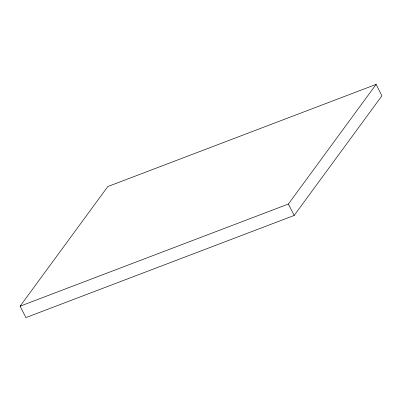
<?xml version="1.0" encoding="UTF-8"?>
<svg xmlns="http://www.w3.org/2000/svg" width="402" height="402" viewBox="0 0 402 402"><rect width="100%" height="100%" fill="white"/><g stroke="black" fill="none" stroke-linecap="round" stroke-linejoin="round"><path stroke-width="0.6" d="M20.1 306.183L107.831 186.543L376.111 84.405L381.9 95.817L294.169 215.457L25.889 317.595L20.1 306.183L288.38 204.04L376.111 84.405M288.38 204.04L294.169 215.457"/></g></svg>
